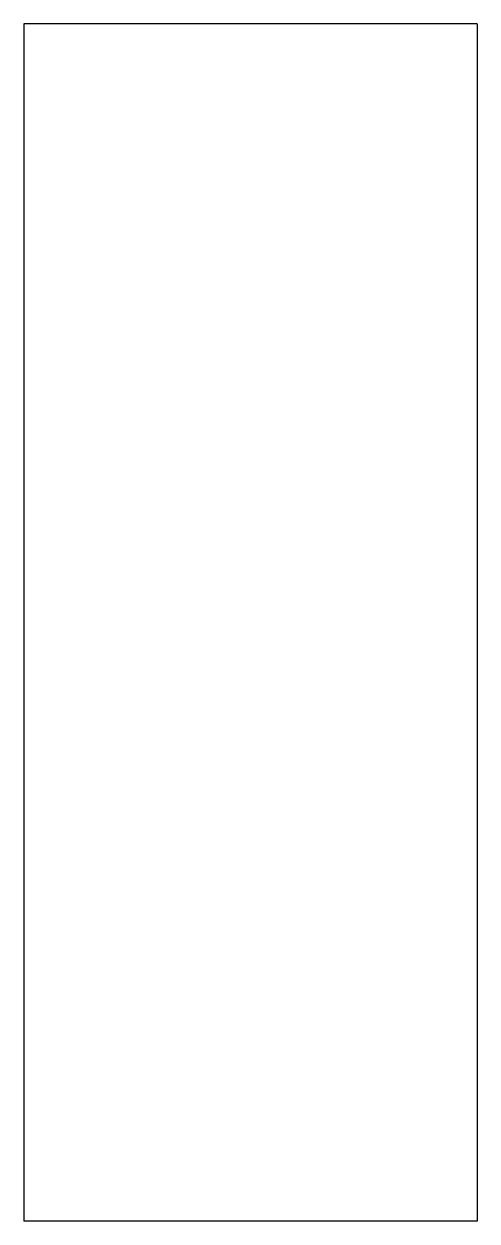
# Model space of a CAD drawing. Header units: millimetres. Extents: x -2.6 to 2.6, y 0 to 14.
import ezdxf

# ---------------------------------------------------------------- set-up
doc = ezdxf.new("R2010")
doc.units = ezdxf.units.MM

msp = doc.modelspace()

# ---------------------------------------------------------------- linework, layer by layer
at = {"color": 7, "linetype": 'Continuous', "lineweight": 25}
for p, q in [((-2.65, 14), (-2.65, 0)), ((2.65, 14), (-2.65, 14)), ((2.65, 14), (2.65, 0)), ((2.65, 0), (-2.65, 0))]:
    msp.add_line(p, q, dxfattribs=at)

doc.saveas('drawing.dxf')
